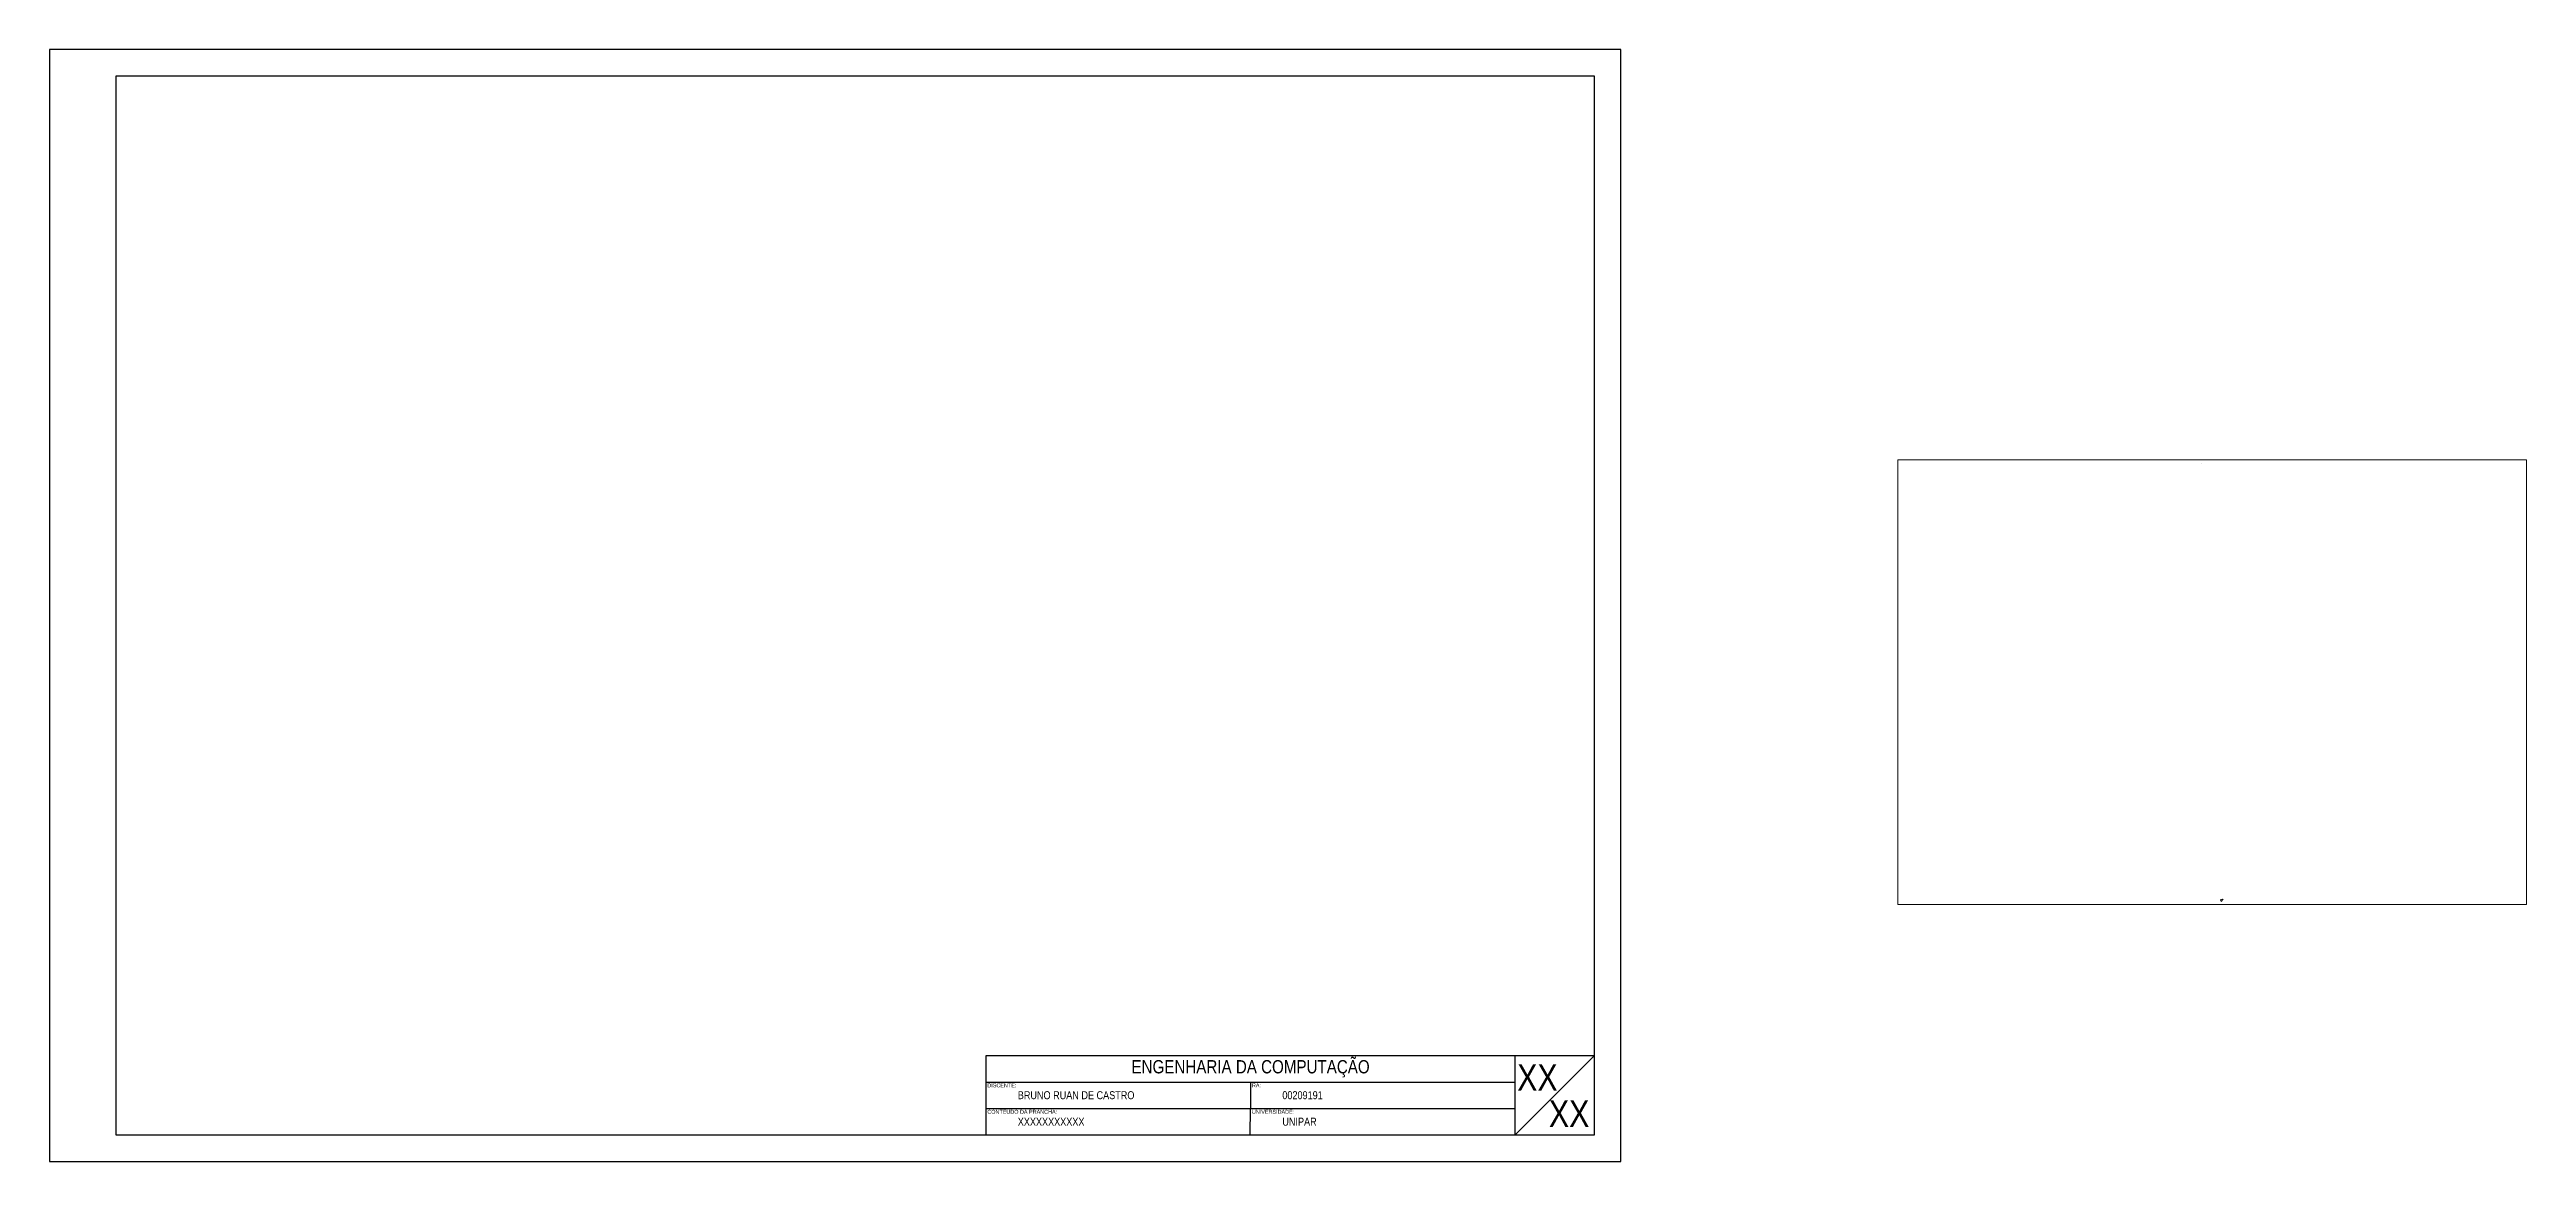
# Paper-space layout 'PAPEL A2' of a CAD drawing. Header units: millimetres. Extents: x -669 to 267, y -76 to 344.
# The model-space entities are those that its viewports show. They can reach past a viewport. Long polylines and large blocks are cut down to what shows.
import ezdxf

# ---------------------------------------------------------------- set-up
doc = ezdxf.new("R2010")
doc.units = ezdxf.units.MM
doc.linetypes.add('HIDDEN', pattern=[9.525, 6.35, -3.175])
for name, color, linetype, lineweight in [('CARIMBO', 7, 'Continuous', 25), ('L.COTAS', 8, 'Continuous', 9), ('L.LARGA', 6, 'Continuous', 53), ('L.PROJEÇÃO FINA', 30, 'HIDDEN', 9), ('TX 3', 50, 'Continuous', 20)]:
    doc.layers.add(name, color=color, linetype=linetype, lineweight=lineweight)
doc.styles.get("Standard").update_dxf_attribs({"font": 'arial.ttf'})
doc.styles.add('TX3 1-25', font='ARIALN.TTF', dxfattribs={"height": 0.065})
doc.styles.add('TX3 1-50', font='ARIALN.TTF', dxfattribs={"height": 0.13})
doc.styles.add('TX4 1-1000', font='ARIALN.TTF', dxfattribs={"height": 3.6})
doc.dimstyles.new('COTA 1-20', dxfattribs={"dimscale": 0.2, "dimtxt": 0.2, "dimasz": 0.07, "dimexe": 0.05, "dimexo": 0.4, "dimgap": 0.03, "dimtad": 1, "dimzin": 1, "dimtxsty": 'Standard', "dimblk": 'OBLIQUE', "dimcen": 2.5, "dimdle": 0.05, "dimclrd": 256, "dimclrt": 2, "dimadec": 0, "dimazin": 0, "dimtfac": 1, "dimtmove": 0, "dimatfit": 3, "dimfxl": 0, "dimlwd": -1, "dimlwe": -1, "dimarcsym": 0})

# ---------------------------------------------------------------- blocks, each defined once
blk = doc.blocks.new('_Oblique')
at = {"color": 0, "linetype": 'ByBlock', "lineweight": -2}
blk.add_line((-0.5, -0.5), (0.5, 0.5), dxfattribs=at)
blk = doc.blocks.new('*D2')
at = {"layer": 'Defpoints', "color": 0}
for p in [(3462, -5237), (3462, -5237), (3464, -5237)]:
    blk.add_point(p, dxfattribs=at)
at = {"layer": 'L.COTAS', "color": 0}
for p, q in [((3462, -5237), (3462, -5237)), ((3464, -5237), (3464, -5237))]:
    blk.add_line(p, q, dxfattribs=at)
at = {"layer": 'L.COTAS'}
blk.add_line((3464, -5237), (3462, -5237), dxfattribs=at)
at = {"layer": 'L.COTAS', "xscale": 0.014, "yscale": 0.014, "zscale": 0.014, "rotation": 180}
blk.add_blockref('_Oblique', (3462, -5237), dxfattribs=at)
at = {"layer": 'L.COTAS', "xscale": 0.014, "yscale": 0.014, "zscale": 0.014}
blk.add_blockref('_Oblique', (3464, -5237), dxfattribs=at)
at = {"layer": 'L.COTAS', "color": 2, "insert": (3463, -5237), "char_height": 0.04, "attachment_point": 5}
blk.add_mtext('1,50', dxfattribs=at)
blk = doc.blocks.new('*D3')
at = {"layer": 'Defpoints', "color": 0}
for p in [(3464, -5237), (3465, -5237), (3465, -5240)]:
    blk.add_point(p, dxfattribs=at)
at = {"layer": 'L.COTAS', "color": 0}
for p, q in [((3464, -5237), (3464, -5237)), ((3465, -5240), (3465, -5237))]:
    blk.add_line(p, q, dxfattribs=at)
at = {"layer": 'L.COTAS'}
blk.add_line((3464, -5237), (3465, -5237), dxfattribs=at)
at = {"layer": 'L.COTAS', "xscale": 0.014, "yscale": 0.014, "zscale": 0.014, "rotation": 180}
blk.add_blockref('_Oblique', (3464, -5237), dxfattribs=at)
at = {"layer": 'L.COTAS', "xscale": 0.014, "yscale": 0.014, "zscale": 0.014}
blk.add_blockref('_Oblique', (3465, -5237), dxfattribs=at)
at = {"layer": 'L.COTAS', "color": 2, "insert": (3465, -5237), "char_height": 0.04, "attachment_point": 5}
blk.add_mtext('1,50', dxfattribs=at)
blk = doc.blocks.new('*D4')
at = {"layer": 'Defpoints', "color": 0}
for p in [(3462, -5237), (3460, -5241), (3461, -5241)]:
    blk.add_point(p, dxfattribs=at)
at = {"layer": 'L.COTAS', "color": 0}
for p, q in [((3462, -5237), (3460, -5237)), ((3461, -5241), (3460, -5241))]:
    blk.add_line(p, q, dxfattribs=at)
at = {"layer": 'L.COTAS'}
blk.add_line((3460, -5237), (3460, -5241), dxfattribs=at)
at = {"layer": 'L.COTAS', "xscale": 0.014, "yscale": 0.014, "zscale": 0.014}
for p, rotation in [((3460, -5237), 90), ((3460, -5241), 270)]:
    blk.add_blockref('_Oblique', p, dxfattribs=dict(at, rotation=rotation))
at = {"layer": 'L.COTAS', "color": 2, "insert": (3460, -5239), "char_height": 0.04, "attachment_point": 5, "rotation": 90}
blk.add_mtext('4,20', dxfattribs=at)
blk = doc.blocks.new('*D5')
at = {"layer": 'Defpoints', "color": 0}
for p in [(3461, -5243), (3465, -5243), (3465, -5244)]:
    blk.add_point(p, dxfattribs=at)
at = {"layer": 'L.COTAS', "color": 0}
for p, q in [((3461, -5243), (3461, -5244)), ((3465, -5243), (3465, -5244))]:
    blk.add_line(p, q, dxfattribs=at)
at = {"layer": 'L.COTAS'}
blk.add_line((3461, -5244), (3465, -5244), dxfattribs=at)
at = {"layer": 'L.COTAS', "xscale": 0.014, "yscale": 0.014, "zscale": 0.014, "rotation": 180}
blk.add_blockref('_Oblique', (3461, -5244), dxfattribs=at)
at = {"layer": 'L.COTAS', "xscale": 0.014, "yscale": 0.014, "zscale": 0.014}
blk.add_blockref('_Oblique', (3465, -5244), dxfattribs=at)
at = {"layer": 'L.COTAS', "color": 2, "insert": (3463, -5244), "char_height": 0.04, "attachment_point": 5}
blk.add_mtext('4,50', dxfattribs=at)
blk = doc.blocks.new('*D6')
at = {"layer": 'Defpoints', "color": 0}
for p in [(3465, -5240), (3465, -5243), (3466, -5243)]:
    blk.add_point(p, dxfattribs=at)
at = {"layer": 'L.COTAS', "color": 0}
for p, q in [((3465, -5240), (3466, -5240)), ((3465, -5243), (3466, -5243))]:
    blk.add_line(p, q, dxfattribs=at)
at = {"layer": 'L.COTAS'}
blk.add_line((3466, -5240), (3466, -5243), dxfattribs=at)
at = {"layer": 'L.COTAS', "xscale": 0.014, "yscale": 0.014, "zscale": 0.014}
for p, rotation in [((3466, -5240), 90), ((3466, -5243), 270)]:
    blk.add_blockref('_Oblique', p, dxfattribs=dict(at, rotation=rotation))
at = {"layer": 'L.COTAS', "color": 2, "insert": (3466, -5241), "char_height": 0.04, "attachment_point": 5, "rotation": 90}
blk.add_mtext('2,50', dxfattribs=at)
blk = doc.blocks.new('*D7')
at = {"layer": 'Defpoints', "color": 0}
for p in [(3460, -5241), (3461, -5241), (3461, -5243)]:
    blk.add_point(p, dxfattribs=at)
at = {"layer": 'L.COTAS', "color": 0}
for p, q in [((3461, -5241), (3460, -5241)), ((3461, -5243), (3460, -5243))]:
    blk.add_line(p, q, dxfattribs=at)
at = {"layer": 'L.COTAS'}
blk.add_line((3460, -5243), (3460, -5241), dxfattribs=at)
at = {"layer": 'L.COTAS', "xscale": 0.014, "yscale": 0.014, "zscale": 0.014}
for p, rotation in [((3460, -5241), 90), ((3460, -5243), 270)]:
    blk.add_blockref('_Oblique', p, dxfattribs=dict(at, rotation=rotation))
at = {"layer": 'L.COTAS', "color": 2, "insert": (3460, -5242), "char_height": 0.04, "attachment_point": 5, "rotation": 90}
blk.add_mtext('1,50', dxfattribs=at)

msp = doc.modelspace()

# ---------------------------------------------------------------- linework, layer by layer
msp.add_line((3164.47, 1368.301), (3165.97, 1368.301))
at = {"layer": 'L.LARGA'}
for p, q in [((3453.622, -5226.788), (3452.422, -5227.988)), ((3452.422, -5227.988), (3457.422, -5227.988)), ((3455.622, -5226.788), (3453.622, -5226.788)), ((3453.622, -5226.788), (3453.622, -5226.788)), ((3458.822, -5223.688), (3455.622, -5223.688)), ((3455.622, -5223.688), (3455.622, -5226.788)), ((3457.422, -5227.988), (3457.422, -5225.988)), ((3457.422, -5225.988), (3458.822, -5225.988)), ((3458.822, -5225.988), (3458.822, -5223.688)), ((3463.878, -5237.004), (3462.378, -5237.004)), ((3462.378, -5237.004), (3462.378, -5241.204)), ((3463.878, -5240.204), (3463.878, -5237.004)), ((3481.953, -5220.436), (3480.893, -5221.496)), ((3480.893, -5221.496), (3480.893, -5224.046)), ((3480.893, -5224.046), (3484.653, -5224.046)), ((3485.953, -5220.436), (3481.953, -5220.436)), ((3485.953, -5222.746), (3485.953, -5220.436)), ((3462.378, -5241.204), (3460.878, -5241.204)), ((3460.878, -5241.204), (3460.878, -5242.704)), ((3460.878, -5242.704), (3465.378, -5242.704)), ((3465.378, -5240.204), (3463.878, -5240.204)), ((3465.378, -5242.704), (3465.378, -5240.204))]:
    msp.add_line(p, q, dxfattribs=at)
msp.add_lwpolyline([(3470.312, -5223.368), (3473.312, -5223.368), (3473.312, -5221.368), (3470.312, -5221.368)], close=True, dxfattribs=at)
msp.add_arc((3484.653, -5222.746), 1.3, 270, 0, dxfattribs=at)
at = {"layer": 'L.PROJEÇÃO FINA'}
msp.add_line((3470.281, -5222.401), (3473.281, -5222.401), dxfattribs=at)

# ---------------------------------------------------------------- texts
at = {"layer": 'TX 3', "attachment_point": 1}
for s, width, gutter_width, insert, char_height, style in [('Desenho 02\\PEscala 1-25', 3.8881, 18, (3470.443, -5224.103), 0.065, 'TX3 1-25'), ('DESENHO 03\\P{\\H0.69231x;ESCALA 1/50}', 2.36069, 0.65, (3481.48, -5224.499), 0.13, 'TX3 1-50')]:
    msp.add_mtext_dynamic_manual_height_columns(s, width=width, gutter_width=gutter_width, heights=[0], dxfattribs=dict(at, insert=insert, char_height=char_height, style=style))

# ---------------------------------------------------------------- dimensions: what is measured, and where the dimension line sits
at = {"layer": 'L.COTAS'}
for base, p1, p2, picture, middle in [((3460.202, -5241.204), (3462.378, -5237.004), (3460.878, -5241.204), '*D4', (3460.172, -5239.104)), ((3460.192, -5241.204), (3460.878, -5242.704), (3460.878, -5241.204), '*D7', (3460.162, -5241.954)), ((3466.487, -5242.704), (3465.378, -5240.204), (3465.378, -5242.704), '*D6', (3466.457, -5241.454))]:
    dim = msp.add_linear_dim(base=base, p1=p1, p2=p2, angle=90, dimstyle='COTA 1-20', dxfattribs=at)
    dim.commit()
    dim.dimension.update_dxf_attribs({"geometry": picture, "text_midpoint": middle})
for base, p1, p2, picture, middle in [((3462.378, -5236.675), (3463.878, -5237.004), (3462.378, -5237.004), '*D2', (3463.128, -5236.645)), ((3465.378, -5236.675), (3463.878, -5237.004), (3465.378, -5240.204), '*D3', (3464.628, -5236.645)), ((3465.378, -5243.904), (3460.878, -5242.704), (3465.378, -5242.704), '*D5', (3463.128, -5243.874))]:
    dim = msp.add_linear_dim(base=base, p1=p1, p2=p2, dimstyle='COTA 1-20', dxfattribs=at)
    dim.commit()
    dim.dimension.update_dxf_attribs({"geometry": picture, "text_midpoint": middle})

psp = doc.layouts.new('PAPEL A2')

# ---------------------------------------------------------------- linework, layer by layer
at = {"layer": 'CARIMBO'}
for p, q in [((-314.98, -36.05), (-84.98, -36.05)), ((-314.98, -66.05), (-314.98, -36.05)), ((-114.98, -66.05), (-114.98, -36.05)), ((-114.98, -66.05), (-84.98, -36.05)), ((-84.98, -66.05), (-84.98, -36.05)), ((-314.98, -46.05), (-114.98, -46.05)), ((-214.98, -46.05), (-214.98, -56.05)), ((-314.98, -56.05), (-114.98, -56.05)), ((-215.09, -66.05), (-214.98, -56.05)), ((-314.98, -66.05), (-84.98, -66.05))]:
    psp.add_line(p, q, dxfattribs=at)
for points in [[(-668.98, -76.05), (-74.98, -76.05), (-74.98, 343.95), (-668.98, 343.95)], [(-643.98, -66.05), (-84.98, -66.05), (-84.98, 333.95), (-643.98, 333.95)]]:
    psp.add_lwpolyline(points, close=True, dxfattribs=at)

# ---------------------------------------------------------------- texts
at = {"layer": 'CARIMBO', "style": 'TX4 1-1000'}
for s, width, insert, char_height, attachment_point in [('ENGENHARIA DA COMPUTAÇÃO', 200, (-214.98, -41.05), 5, 5), ('DISCENTE:', 56.6858, (-314.48, -46.55), 1.5, 1), ('RA:', 56.6858, (-214.48, -46.55), 1.5, 1), ('XX', 24.9406, (-114.2, -39.35), 10, 1), ('CONTEÚDO DA PRANCHA:', 56.6858, (-314.48, -56.55), 1.5, 1), ('^IBRUNO RUAN DE CASTRO', 100, (-314.98, -51.05), 3, 4), ('^I00209191', 100, (-214.98, -51.05), 3, 4), ('XX', 24.9406, (-102.21, -53.02), 10, 1), ('^IXXXXXXXXXXX', 100, (-314.98, -61.05), 3, 4), ('UNIVERSIDADE:', 56.6858, (-214.48, -56.55), 1.5, 1), ('^IUNIPAR', 100, (-214.98, -61.05), 3, 4)]:
    psp.add_mtext_dynamic_manual_height_columns(s, width=width, gutter_width=18, heights=[0], dxfattribs=dict(at, insert=insert, char_height=char_height, attachment_point=attachment_point))

# ---------------------------------------------------------------- viewports
at = {"layer": 'CARIMBO'}
psp.add_viewport(center=(148.51, 104.99), size=(237.61, 167.9787), view_center_point=(3325.212, -1937.807), view_height=6714.46596, dxfattribs=at)

doc.saveas('drawing.dxf')
